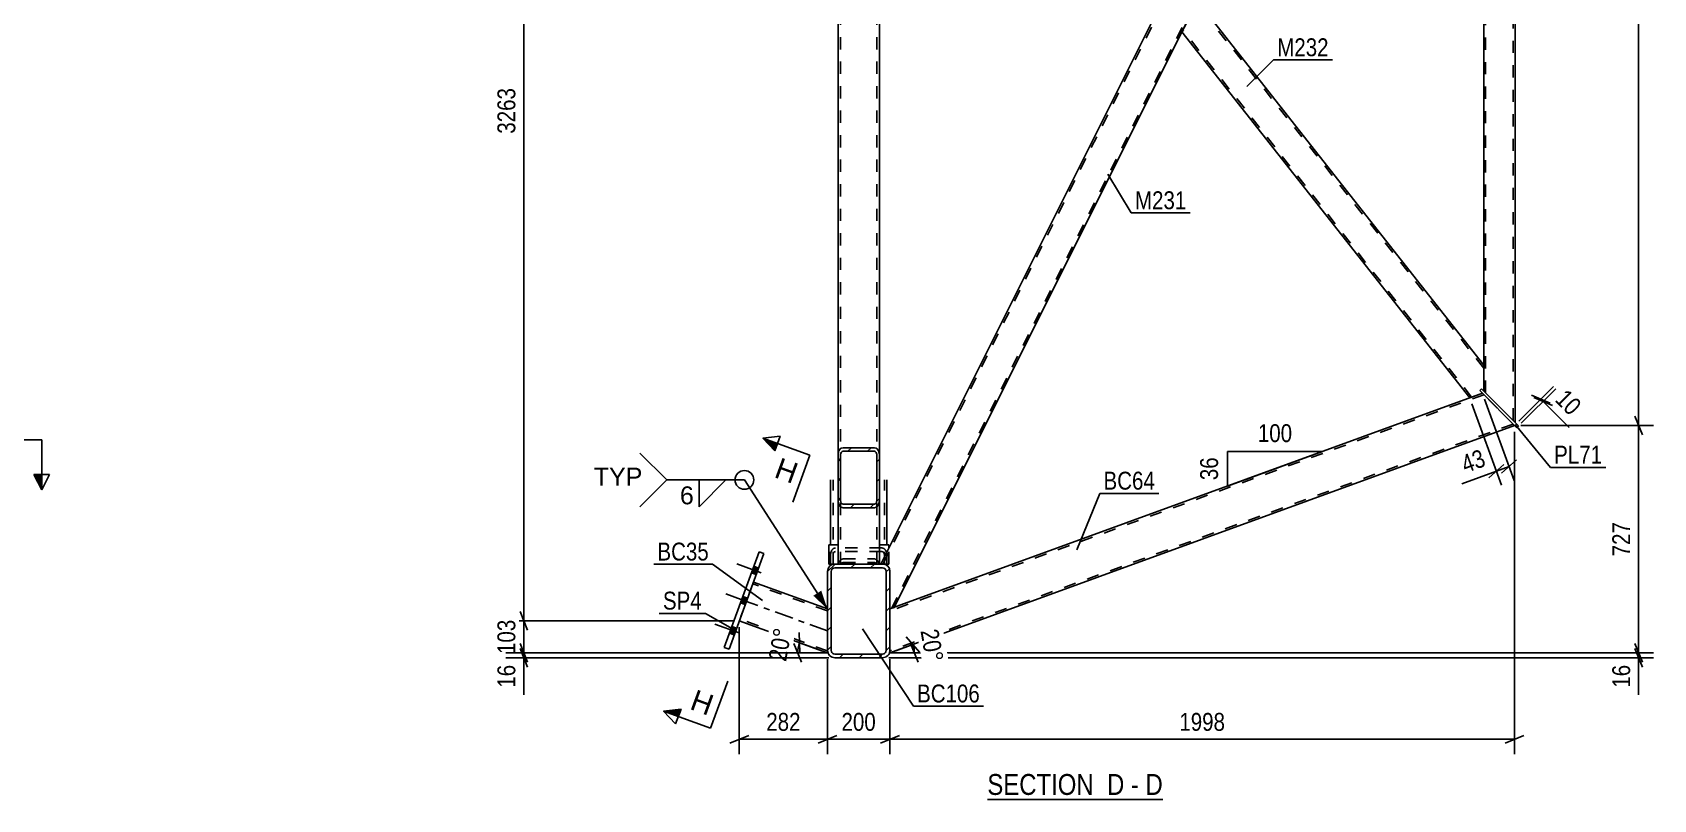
# Model space of a CAD drawing. Header units: millimetres. Extents: x -107 to 1082, y -577 to 264.
# Drawn here: x 684.7 to 944, y -46.5 to 76.2 of the extents above; entities that cross this region are included whole.
import ezdxf

# ---------------------------------------------------------------- set-up
doc = ezdxf.new("R2010")
doc.units = ezdxf.units.MM
doc.linetypes.add('DXK_LINE_DOT2', pattern=[3.9198, 1.9599, -1.9599])
doc.linetypes.add('DXK_LINE_DOT3', pattern=[5.9187, 2.979, -0.9799, 0.9799, -0.9799])
doc.styles.add('Arial', font='ARIAL.TTF', dxfattribs={"height": 0.2})
doc.styles.add('Arial Narrow', font='ARIALN.TTF', dxfattribs={"height": 0.2})

# ---------------------------------------------------------------- blocks, each defined once
blk = doc.blocks.new('Unknown-389677451-15 - 16876')
at = {"color": 6, "linetype": 'Continuous'}
blk.add_line((837.46, -46.52), (865.53, -46.52), dxfattribs=at)
at = {"color": 0, "linetype": 'Continuous'}
blk.add_wipeout([(855.56, -45.77), (855.56, -42.27), (837.46, -42.27), (837.46, -45.77)], dxfattribs=at)
at = {"color": 7, "linetype": 'Continuous', "style": 'Arial Narrow'}
blk.add_text('SECTION ', height=3.34, dxfattribs=at).set_placement((837.46, -45.77))
at = {"color": 0, "linetype": 'Continuous'}
blk.add_wipeout([(859.38, -45.77), (859.38, -42.27), (856.61, -42.27), (856.61, -45.77)], dxfattribs=at)
blk.add_wipeout([(861.71, -45.77), (861.71, -42.27), (860.43, -42.27), (860.43, -45.77)], dxfattribs=at)
at = {"color": 7, "linetype": 'Continuous', "style": 'Arial Narrow'}
blk.add_text('D', height=3.34, dxfattribs=at).set_placement((856.61, -45.77))
at = {"color": 0, "linetype": 'Continuous'}
blk.add_wipeout([(865.53, -45.77), (865.53, -42.27), (862.76, -42.27), (862.76, -45.77)], dxfattribs=at)
at = {"color": 7, "linetype": 'Continuous', "style": 'Arial Narrow'}
for s, p in [('D', (862.76, -45.77)), ('-', (860.43, -45.77))]:
    blk.add_text(s, height=3.34, dxfattribs=at).set_placement(p)
blk = doc.blocks.new('Part-389677451-16977 - 16876')
at = {"color": 2, "linetype": 'Continuous'}
for p, q in [((921.88, 186.94), (921.28, 186.08)), ((921.88, 13.81), (921.88, 186.94)), ((921.28, 186.08), (916.88, 179.8)), ((916.88, 22.98), (916.88, 172.78))]:
    blk.add_line(p, q, dxfattribs=at)
at = {"color": 7, "linetype": 'DXK_LINE_DOT2'}
for p, q in [((921.88, 186.94), (921.7, 186.69)), ((921.58, 14.11), (921.58, 186.51)), ((916.88, 179.8), (916.88, 172.78)), ((917.18, 18.53), (917.18, 180.23)), ((916.88, 18.83), (916.88, 22.98)), ((921.88, 13.81), (916.88, 18.83))]:
    blk.add_line(p, q, dxfattribs=at)
blk = doc.blocks.new('Part-389677451-16913 - 16876')
at = {"color": 2, "linetype": 'Continuous'}
for p, q in [((812.38, -5.76), (812.38, 4.6)), ((821.38, 4.6), (821.38, -5.76))]:
    blk.add_line(p, q, dxfattribs=at)
at = {"color": 7, "linetype": 'DXK_LINE_DOT2'}
for p, q in [((812.78, -8.84), (812.78, 4.6)), ((820.98, -8.84), (820.98, 4.6)), ((812.38, -8.84), (812.38, -5.76)), ((812.44, -6.98), (812.38, -7.43)), ((812.78, -7.43), (812.81, -7.2)), ((813.18, -6.26), (812.87, -6.35)), ((813.02, -6.89), (813.18, -6.84)), ((820.58, -6.26), (813.18, -6.26)), ((820.58, -6.84), (813.18, -6.84)), ((820.88, -6.35), (820.58, -6.26)), ((820.58, -6.84), (820.73, -6.89)), ((820.94, -7.2), (820.98, -7.43)), ((821.38, -7.43), (821.31, -6.98)), ((821.38, -8.84), (821.38, -5.76)), ((812.38, -8.84), (821.38, -8.84))]:
    blk.add_line(p, q, dxfattribs=at)
for centre, radius, start, end in [((813.47, -7.22), 1.06, 124.4664, 166.7051), ((813.32, -7.32), 0.532, 124.4664, 166.7051), ((820.43, -7.32), 0.532, 13.2949, 55.5336), ((820.28, -7.22), 1.06, 13.2949, 55.5336)]:
    blk.add_arc(centre, radius, start, end, dxfattribs=at)
blk = doc.blocks.new('Part-389677451-16908 - 16876')
at = {"color": 7, "linetype": 'DXK_LINE_DOT2'}
for p, q in [((820.76, -8.85), (914.74, 179.02)), ((822.14, -15.93), (916.88, 173.45)), ((865.18, 80.61), (867.65, 85.56)), ((868.6, 76.27), (871.07, 81.21)), ((820.68, -8.84), (820.44, -8.84)), ((820.63, -8.84), (820.68, -8.84)), ((821.07, -8.91), (820.68, -8.84)), ((821.07, -8.91), (821.13, -8.93)), ((821.13, -8.93), (821.07, -8.91)), ((821.13, -8.93), (821.07, -8.91)), ((821.07, -8.91), (821.13, -8.93)), ((821.78, -9.58), (821.88, -10.04)), ((821.88, -10.04), (821.78, -9.58)), ((821.88, -10.04), (821.78, -9.58)), ((821.78, -9.58), (821.88, -10.04)), ((821.88, -16.03), (821.88, -10.04)), ((821.88, -16.03), (822.55, -15.78))]:
    blk.add_line(p, q, dxfattribs=at)
at = {"color": 2, "linetype": 'Continuous'}
for p, q in [((916.88, 179.8), (914.33, 178.87)), ((916.88, 179.8), (916.88, 172.78)), ((914.33, 178.87), (867.65, 85.56)), ((916.88, 172.78), (871.07, 81.21)), ((820.44, -8.84), (865.18, 80.61)), ((822.55, -15.78), (868.6, 76.27))]:
    blk.add_line(p, q, dxfattribs=at)
at = {"color": 7, "linetype": 'DXK_LINE_DOT2'}
blk.add_arc((820.68, -10.04), 1.2, 22.5, 67.5, dxfattribs=at)
blk.add_arc((820.68, -10.04), 1.2, 22.5, 67.5, dxfattribs=at)
blk.add_arc((820.68, -10.04), 1.2, 22.5, 67.5, dxfattribs=at)
blk.add_arc((820.68, -10.04), 1.2, 22.5, 67.5, dxfattribs=at)
blk = doc.blocks.new('Part-389677451-16893 - 16876')
at = {"color": 7, "linetype": 'DXK_LINE_DOT2'}
for p, q in [((820.18, 135.66), (813.58, 135.66)), ((813.58, 118.14), (813.58, 135.66)), ((813.98, -8.84), (813.98, 135.66)), ((819.78, -8.84), (819.78, 135.66)), ((820.18, 118.14), (820.18, 135.66)), ((813.58, -8.84), (813.58, 8.61)), ((820.18, -8.84), (820.18, 8.61)), ((813.58, -8.84), (820.18, -8.84))]:
    blk.add_line(p, q, dxfattribs=at)
at = {"color": 2, "linetype": 'Continuous'}
for p, q in [((813.58, 8.61), (813.58, 118.14)), ((820.18, 8.61), (820.18, 118.14))]:
    blk.add_line(p, q, dxfattribs=at)
blk = doc.blocks.new('Part-389677451-16877 - 16876')
at = {"linetype": 'Continuous'}
h = blk.add_hatch(dxfattribs=at)
h.set_pattern_fill('', scale=0.7, style=0, pattern_type=0)
h.set_pattern_definition([(45, (813.5751, 1.3217), (-1.57154, 1.57154), [])])
h.paths.add_polyline_path([(813.58, 8.61), (813.58, 1.32), (813.64, 0.88), (813.81, 0.5), (814.07, 0.24), (814.38, 0.16), (819.38, 0.16), (819.68, 0.24), (819.94, 0.5), (820.11, 0.88), (820.18, 1.32), (820.18, 8.61), (820.11, 9.05), (819.94, 9.43), (819.68, 9.68), (819.38, 9.77), (814.38, 9.77), (814.07, 9.68), (813.81, 9.43), (813.64, 9.05)])
h.paths.add_polyline_path([(814.09, 9.02), (814.22, 9.15), (814.38, 9.19), (819.38, 9.19), (819.53, 9.15), (819.66, 9.02), (819.74, 8.83), (819.78, 8.61), (819.78, 1.32), (819.74, 1.1), (819.66, 0.91), (819.53, 0.78), (819.38, 0.74), (814.38, 0.74), (814.22, 0.78), (814.09, 0.91), (814.01, 1.1), (813.98, 1.32), (813.98, 8.61), (814.01, 8.83)])
at = {"color": 2, "linetype": 'Continuous'}
for p, q in [((813.64, 9.05), (813.58, 8.61)), ((813.58, 1.32), (813.58, 8.61)), ((813.98, 8.61), (814.01, 8.83)), ((813.98, 1.32), (813.98, 8.61)), ((814.38, 9.77), (814.07, 9.68)), ((814.22, 9.15), (814.38, 9.19)), ((814.38, 9.77), (819.38, 9.77)), ((814.38, 9.19), (819.38, 9.19)), ((819.68, 9.68), (819.38, 9.77)), ((819.38, 9.19), (819.53, 9.15)), ((819.74, 8.83), (819.78, 8.61)), ((819.78, 1.32), (819.78, 8.61)), ((820.18, 8.61), (820.11, 9.05)), ((820.18, 1.32), (820.18, 8.61)), ((813.58, -8.84), (813.58, 1.32)), ((813.58, 1.32), (813.64, 0.88)), ((814.01, 1.1), (813.98, 1.32)), ((814.07, 0.24), (814.38, 0.16)), ((814.38, 0.74), (814.22, 0.78)), ((814.38, 0.74), (819.38, 0.74)), ((814.38, 0.16), (819.38, 0.16)), ((819.53, 0.78), (819.38, 0.74)), ((819.38, 0.16), (819.68, 0.24)), ((819.78, 1.32), (819.74, 1.1)), ((820.11, 0.88), (820.18, 1.32)), ((820.18, -8.84), (820.18, 1.32))]:
    blk.add_line(p, q, dxfattribs=at)
at = {"color": 7, "linetype": 'DXK_LINE_DOT2'}
for p, q in [((813.58, 1.32), (813.58, 8.61)), ((813.98, -8.84), (813.98, 8.61)), ((819.78, -8.84), (819.78, 8.61)), ((820.18, 1.32), (820.18, 8.61)), ((813.58, -8.84), (820.18, -8.84)), ((813.62, -8.84), (813.64, -8.75)), ((814.07, -8.12), (814.38, -8.03)), ((814.09, -8.78), (814.07, -8.84)), ((814.22, -8.66), (814.09, -8.78)), ((814.38, -8.61), (814.22, -8.66)), ((814.38, -8.03), (819.38, -8.03)), ((814.38, -8.61), (819.38, -8.61)), ((819.38, -8.03), (819.68, -8.12)), ((819.53, -8.66), (819.38, -8.61)), ((819.66, -8.78), (819.53, -8.66)), ((819.68, -8.84), (819.66, -8.78)), ((820.11, -8.75), (820.13, -8.84))]:
    blk.add_line(p, q, dxfattribs=at)
at = {"color": 2, "linetype": 'Continuous'}
for centre, radius, start, end in [((814.67, 8.81), 1.06, 124.407, 166.6702), ((814.52, 8.71), 0.531, 124.407, 166.6702), ((819.23, 8.71), 0.531, 13.3298, 55.593), ((819.08, 8.81), 1.06, 13.3298, 55.593), ((814.67, 1.12), 1.06, 193.3298, 235.593), ((814.52, 1.22), 0.531, 193.3298, 235.593), ((819.23, 1.22), 0.531, 304.407, 346.6702), ((819.08, 1.12), 1.06, 304.407, 346.6702)]:
    blk.add_arc(centre, radius, start, end, dxfattribs=at)
at = {"color": 7, "linetype": 'DXK_LINE_DOT2'}
for centre, start, end in [((814.67, -8.99), 124.407, 166.6702), ((819.08, -8.99), 13.3298, 55.593)]:
    blk.add_arc(centre, 1.06, start, end, dxfattribs=at)
blk = doc.blocks.new('Part-389677451-16907 - 16876')
at = {"color": 7, "linetype": 'DXK_LINE_DOT2'}
for p, q in [((800.04, -11.72), (797.78, -17.92)), ((811.88, -16.35), (799.93, -12)), ((811.88, -22.73), (797.88, -17.64)), ((811.88, -16.08), (811.88, -16.03)), ((811.88, -22.66), (811.88, -16.03))]:
    blk.add_line(p, q, dxfattribs=at)
at = {"color": 2, "linetype": 'Continuous'}
for p, q in [((811.88, -16.03), (800.04, -11.72)), ((797.78, -17.92), (811.88, -23.05)), ((811.88, -22.66), (811.88, -22.64)), ((811.88, -23.05), (811.88, -22.66))]:
    blk.add_line(p, q, dxfattribs=at)
at = {"color": 7, "linetype": 'DXK_LINE_DOT3'}
blk.add_line((811.88, -19.54), (798.91, -14.82), dxfattribs=at)
blk = doc.blocks.new('Part-389677451-16974 - 16876')
at = {"color": 2, "linetype": 'Continuous'}
for p in [(820.18, -5.76), (821.68, -6.36)]:
    blk.add_line(p, (821.68, -5.76), dxfattribs=at)
at = {"color": 7, "linetype": 'DXK_LINE_DOT2'}
for p, q in [((820.18, -8.84), (820.18, -5.76)), ((820.18, -5.76), (821.68, -5.76)), ((821.68, -8.84), (821.68, -6.36)), ((821.68, -8.84), (820.18, -8.84)), ((820.18, -8.84), (820.18, -8.84)), ((820.18, -8.84), (821.68, -8.84)), ((821.68, -8.84), (821.68, -8.84))]:
    blk.add_line(p, q, dxfattribs=at)
blk = doc.blocks.new('Part-389677451-16910 - 16876')
at = {"color": 2, "linetype": 'Continuous'}
for p, q in [((868.89, 76.86), (871.07, 81.21)), ((916.88, 22.98), (871.07, 81.21)), ((868.6, 76.27), (868.89, 76.86)), ((914.64, 17.74), (868.6, 76.27)), ((916.88, 18.83), (916.88, 22.98))]:
    blk.add_line(p, q, dxfattribs=at)
at = {"color": 7, "linetype": 'DXK_LINE_DOT2'}
for p, q in [((916.88, 22.5), (870.92, 80.91)), ((868.62, 76.31), (868.89, 76.86)), ((914.94, 17.84), (868.75, 76.56)), ((916.67, 18.47), (914.64, 17.74)), ((916.52, 19.19), (916.24, 18.91)), ((916.67, 18.47), (916.24, 18.91)), ((916.88, 18.83), (916.52, 19.19))]:
    blk.add_line(p, q, dxfattribs=at)
blk = doc.blocks.new('Part-389677451-16937 - 16876')
at = {"color": 2, "linetype": 'Continuous'}
for p, q in [((795.38, -22.18), (800.94, -6.91)), ((801.69, -7.18), (796.13, -22.45)), ((801.69, -7.18), (800.94, -6.91)), ((796.13, -22.45), (795.38, -22.18))]:
    blk.add_line(p, q, dxfattribs=at)
blk = doc.blocks.new('Part-389677451-16963 - 16876')
at = {"color": 2, "linetype": 'Continuous'}
for p, q in [((916.52, 19.19), (916.24, 18.91)), ((922.15, 12.96), (916.24, 18.91)), ((922.43, 13.25), (916.52, 19.19)), ((922.15, 12.96), (922.43, 13.25))]:
    blk.add_line(p, q, dxfattribs=at)
blk = doc.blocks.new('Part-389677451-16975 - 16876')
at = {"color": 2, "linetype": 'Continuous'}
for p, q in [((812.08, -8.84), (812.08, -5.76)), ((812.08, -5.76), (813.58, -5.76)), ((812.08, -8.84), (812.08, -8.84)), ((812.08, -8.84), (813.08, -8.84))]:
    blk.add_line(p, q, dxfattribs=at)
at = {"color": 7, "linetype": 'DXK_LINE_DOT2'}
for p, q in [((812.08, -5.76), (813.58, -5.76)), ((813.58, -8.84), (813.58, -5.76)), ((812.08, -8.84), (813.58, -8.84)), ((812.08, -8.84), (812.08, -8.84)), ((813.08, -8.84), (813.58, -8.84)), ((813.58, -8.84), (813.58, -8.84))]:
    blk.add_line(p, q, dxfattribs=at)
blk = doc.blocks.new('Part-389677451-16978 - 16876')
at = {"color": 2, "linetype": 'Continuous'}
for p, q in [((916.67, 18.47), (821.88, -16.03)), ((821.88, -23.05), (921.8, 13.32)), ((821.88, -23), (821.88, -22.64)), ((821.88, -23), (821.88, -23.05))]:
    blk.add_line(p, q, dxfattribs=at)
at = {"color": 7, "linetype": 'DXK_LINE_DOT2'}
for p, q in [((916.9, 18.24), (821.88, -16.35)), ((921.8, 13.32), (916.67, 18.47)), ((921.57, 13.55), (821.88, -22.73)), ((821.88, -16.08), (821.88, -16.03)), ((821.88, -16.03), (821.88, -22.64))]:
    blk.add_line(p, q, dxfattribs=at)
blk = doc.blocks.new('Part-389677451-16980 - 16876')
at = {"linetype": 'Continuous'}
h = blk.add_hatch(dxfattribs=at)
h.set_pattern_fill('', scale=0.7, style=0, pattern_type=0)
h.set_pattern_definition([(45, (811.8751, -22.6359), (-1.57154, 1.57154), [])])
h.paths.add_polyline_path([(811.88, -10.04), (811.88, -22.64), (811.97, -23.1), (812.23, -23.48), (812.62, -23.74), (813.08, -23.84), (820.68, -23.84), (821.13, -23.74), (821.52, -23.48), (821.78, -23.1), (821.88, -22.64), (821.88, -10.04), (821.78, -9.58), (821.52, -9.19), (821.13, -8.93), (820.68, -8.84), (813.08, -8.84), (812.62, -8.93), (812.23, -9.19), (811.97, -9.58)])
h.paths.add_polyline_path([(812.65, -9.61), (812.85, -9.48), (813.08, -9.44), (820.68, -9.44), (820.9, -9.48), (821.1, -9.61), (821.23, -9.81), (821.28, -10.04), (821.28, -22.64), (821.23, -22.87), (821.1, -23.06), (820.9, -23.19), (820.68, -23.24), (813.08, -23.24), (812.85, -23.19), (812.65, -23.06), (812.52, -22.87), (812.48, -22.64), (812.48, -10.04), (812.52, -9.81)])
at = {"color": 2, "linetype": 'Continuous'}
for p, q in [((811.97, -9.58), (811.88, -10.04)), ((811.88, -22.64), (811.88, -10.04)), ((812.48, -10.04), (812.52, -9.81)), ((812.48, -22.64), (812.48, -10.04)), ((813.08, -8.84), (812.62, -8.93)), ((812.85, -9.48), (813.08, -9.44)), ((813.08, -8.84), (820.68, -8.84)), ((813.08, -9.44), (820.68, -9.44)), ((821.13, -8.93), (820.68, -8.84)), ((820.68, -9.44), (820.9, -9.48)), ((821.23, -9.81), (821.28, -10.04)), ((821.28, -22.64), (821.28, -10.04)), ((821.88, -10.04), (821.78, -9.58)), ((821.88, -22.64), (821.88, -10.04)), ((811.88, -22.64), (811.97, -23.1)), ((812.52, -22.87), (812.48, -22.64)), ((813.08, -23.24), (812.85, -23.19)), ((813.08, -23.24), (820.68, -23.24)), ((820.9, -23.19), (820.68, -23.24)), ((821.28, -22.64), (821.23, -22.87)), ((821.78, -23.1), (821.88, -22.64)), ((812.62, -23.74), (813.08, -23.84)), ((813.08, -23.84), (820.68, -23.84)), ((820.68, -23.84), (821.13, -23.74))]:
    blk.add_line(p, q, dxfattribs=at)
for centre, radius, start, end in [((813.08, -10.04), 1.2, 112.5, 157.5), ((813.08, -10.04), 0.6, 112.5, 157.5), ((820.68, -10.04), 0.6, 22.5, 67.5), ((820.68, -10.04), 1.2, 22.5, 67.5), ((813.08, -22.64), 1.2, 202.5, 247.5), ((813.08, -22.64), 0.6, 202.5, 247.5), ((820.68, -22.64), 0.6, 292.5, 337.5), ((820.68, -22.64), 1.2, 292.5, 337.5)]:
    blk.add_arc(centre, radius, start, end, dxfattribs=at)
blk = doc.blocks.new('Bolt-389677451-17045 - 16876')
at = {"linetype": 'Continuous'}
for points in [[(800.47, -10.52), (800.85, -9.49), (800.1, -9.21), (799.72, -10.25)], [(800.47, -10.52), (800.85, -9.49), (800.1, -9.21), (799.72, -10.25)], [(800.47, -10.52), (800.85, -9.49), (800.1, -9.21), (799.72, -10.25)], [(798.72, -15.34), (799.1, -14.3), (798.34, -14.03), (797.97, -15.06)], [(798.72, -15.34), (799.1, -14.3), (798.34, -14.03), (797.97, -15.06)], [(796.97, -20.15), (797.34, -19.12), (796.59, -18.85), (796.22, -19.88)], [(796.97, -20.15), (797.34, -19.12), (796.59, -18.85), (796.22, -19.88)], [(796.97, -20.15), (797.34, -19.12), (796.59, -18.85), (796.22, -19.88)]]:
    blk.add_hatch(color=1, dxfattribs=at).paths.add_polyline_path(points)
at = {"color": 1, "linetype": 'Continuous'}
for p, q in [((801.27, -10.23), (797.37, -8.81)), ((801.27, -10.23), (797.37, -8.81)), ((801.27, -10.23), (797.37, -8.81)), ((800.47, -10.52), (799.72, -10.25)), ((800.47, -10.52), (799.72, -10.25)), ((800.47, -10.52), (799.72, -10.25)), ((800.85, -9.49), (800.1, -9.21)), ((800.85, -9.49), (800.1, -9.21)), ((800.85, -9.49), (800.1, -9.21)), ((799.52, -15.04), (795.62, -13.62)), ((799.52, -15.04), (795.62, -13.62)), ((798.72, -15.34), (797.97, -15.06)), ((798.72, -15.34), (797.97, -15.06)), ((799.1, -14.3), (798.34, -14.03)), ((799.1, -14.3), (798.34, -14.03)), ((797.77, -19.86), (793.87, -18.44)), ((797.77, -19.86), (793.87, -18.44)), ((797.77, -19.86), (793.87, -18.44)), ((796.97, -20.15), (796.22, -19.88)), ((796.97, -20.15), (796.22, -19.88)), ((796.97, -20.15), (796.22, -19.88)), ((797.34, -19.12), (796.59, -18.85)), ((797.34, -19.12), (796.59, -18.85)), ((797.34, -19.12), (796.59, -18.85))]:
    blk.add_line(p, q, dxfattribs=at)
blk = doc.blocks.new('AngleDimension-389677451-22269 - 16876')
at = {"color": 7, "linetype": 'Continuous'}
for p, q in [((807.35, -19.81), (807.45, -23.04)), ((807.71, -24.55), (806.51, -21.55)), ((807.11, -23.05), (811.88, -23.05)), ((810.94, -22.71), (807.4, -21.42)), ((807.4, -21.42), (811.88, -23.05))]:
    blk.add_line(p, q, dxfattribs=at)
blk.add_arc((811.88, -23.05), 4.76, 160, 180, dxfattribs=at)
at = {"color": 0}
blk.add_wipeout([(806.86, -18.89), (802.72, -18.16), (801.6, -24.52), (805.74, -25.25)], dxfattribs=at)
at = {"color": 3, "style": 'Arial Narrow'}
blk.add_text('20°', height=2.863, rotation=80.0021, dxfattribs=at).set_placement((805.25, -24.55))
blk = doc.blocks.new('StraightDimension-389677451-38416 - 16876')
at = {"color": 7, "linetype": 'Continuous'}
for p, q in [((914.98, 16.8), (919.72, 3.77)), ((917.01, 17.53), (921.75, 4.51)), ((922.13, 7.84), (919.73, 5.69)), ((917.7, 4.95), (920.11, 7.1)), ((918.9, 6.03), (920.93, 6.76))]:
    blk.add_line(p, q, dxfattribs=at)
at = {"color": 0}
blk.add_wipeout([(918.15, 6.55), (916.72, 10.5), (912.15, 8.84), (913.59, 4.89)], dxfattribs=at)
at = {"color": 7, "linetype": 'Continuous'}
blk.add_line((918.9, 6.03), (913.35, 4.01), dxfattribs=at)
blk.add_line((918.9, 6.03), (913.35, 4.01), dxfattribs=at)
at = {"color": 3, "style": 'Arial Narrow'}
blk.add_text('43', height=2.863, rotation=20.002, dxfattribs=at).set_placement((913.95, 5.66))
blk = doc.blocks.new('StraightDimension-389677451-21827 - 16876')
at = {"color": 7, "linetype": 'Continuous'}
for p, q in [((922.88, 186.94), (944.05, 186.94)), ((942.25, 185.44), (941.05, 188.44)), ((941.65, 13.32), (941.65, 186.94)), ((922.8, 13.32), (944.05, 13.32)), ((941.05, 14.82), (942.25, 11.82))]:
    blk.add_line(p, q, dxfattribs=at)
at = {"color": 0}
blk.add_wipeout([(940.9, 104.39), (936.7, 104.39), (936.7, 95.87), (940.9, 95.87)], dxfattribs=at)
at = {"color": 3, "style": 'Arial Narrow'}
blk.add_text('3472', height=2.863, rotation=90.0002, dxfattribs=at).set_placement((940.3, 96.47))
blk = doc.blocks.new('StraightDimension-389677451-21828 - 16876')
at = {"color": 7, "linetype": 'Continuous'}
for p, q in [((922.8, 13.32), (944.05, 13.32)), ((942.25, 11.82), (941.05, 14.82)), ((941.65, -23.05), (941.65, 13.32)), ((822.88, -23.05), (944.05, -23.05)), ((941.05, -21.55), (942.25, -24.55))]:
    blk.add_line(p, q, dxfattribs=at)
at = {"color": 0}
blk.add_wipeout([(940.9, -1.52), (936.7, -1.52), (936.7, -8.21), (940.9, -8.21)], dxfattribs=at)
at = {"color": 3, "style": 'Arial Narrow'}
blk.add_text('727', height=2.863, rotation=90.0002, dxfattribs=at).set_placement((940.3, -7.61))
blk = doc.blocks.new('StraightDimension-389677451-21829 - 16876')
at = {"color": 7, "linetype": 'Continuous'}
for p, q in [((822.88, -23.05), (944.05, -23.05)), ((941.05, -21.55), (942.25, -24.55)), ((942.25, -25.34), (941.05, -22.34)), ((941.65, -23.84), (941.65, -23.05)), ((821.68, -23.84), (944.05, -23.84))]:
    blk.add_line(p, q, dxfattribs=at)
at = {"color": 0}
blk.add_wipeout([(940.9, -24.36), (936.7, -24.36), (936.7, -29.22), (940.9, -29.22)], dxfattribs=at)
at = {"color": 7, "linetype": 'Continuous'}
blk.add_line((941.65, -23.84), (941.65, -29.74), dxfattribs=at)
blk.add_line((941.65, -23.84), (941.65, -29.74), dxfattribs=at)
at = {"color": 3, "style": 'Arial Narrow'}
blk.add_text('16', height=2.863, rotation=90.0002, dxfattribs=at).set_placement((940.3, -28.62))
blk = doc.blocks.new('StraightDimension-389677451-22139 - 16876')
at = {"color": 7, "linetype": 'Continuous'}
for p, q in [((921.8, 12.32), (921.8, -39.27)), ((821.88, -24.05), (821.88, -39.27)), ((823.38, -36.27), (820.38, -37.47)), ((920.3, -37.47), (923.3, -36.27)), ((821.88, -36.87), (921.8, -36.87))]:
    blk.add_line(p, q, dxfattribs=at)
at = {"color": 0}
blk.add_wipeout([(876.09, -36.12), (876.09, -31.92), (867.58, -31.92), (867.58, -36.12)], dxfattribs=at)
at = {"color": 3, "style": 'Arial Narrow'}
blk.add_text('1998', height=2.863, dxfattribs=at).set_placement((868.18, -35.52))
blk = doc.blocks.new('StraightDimension-389677451-22140 - 16876')
at = {"color": 7, "linetype": 'Continuous'}
for p, q in [((811.88, -24.05), (811.88, -39.27)), ((821.88, -24.05), (821.88, -39.27)), ((810.38, -37.47), (813.38, -36.27)), ((823.38, -36.27), (820.38, -37.47)), ((811.88, -36.87), (821.88, -36.87))]:
    blk.add_line(p, q, dxfattribs=at)
at = {"color": 0}
blk.add_wipeout([(820.22, -36.12), (820.22, -31.92), (813.53, -31.92), (813.53, -36.12)], dxfattribs=at)
at = {"color": 3, "style": 'Arial Narrow'}
blk.add_text('200', height=2.863, dxfattribs=at).set_placement((814.13, -35.52))
blk = doc.blocks.new('StraightDimension-389677451-22141 - 16876')
at = {"color": 7, "linetype": 'Continuous'}
for p, q in [((797.78, -18.92), (797.78, -39.27)), ((811.88, -24.05), (811.88, -39.27)), ((799.28, -36.27), (796.28, -37.47)), ((810.38, -37.47), (813.38, -36.27)), ((797.78, -36.87), (811.88, -36.87))]:
    blk.add_line(p, q, dxfattribs=at)
at = {"color": 0}
blk.add_wipeout([(808.17, -36.12), (808.17, -31.92), (801.49, -31.92), (801.49, -36.12)], dxfattribs=at)
at = {"color": 3, "style": 'Arial Narrow'}
blk.add_text('282', height=2.863, dxfattribs=at).set_placement((802.09, -35.52))
blk = doc.blocks.new('StraightDimension-389677451-22167 - 16876')
at = {"color": 7, "linetype": 'Continuous'}
for p, q in [((922.51, 14.02), (928.04, 19.53)), ((922.86, 13.67), (928.39, 19.18)), ((924.54, 18.16), (927.5, 16.88)), ((927.86, 16.53), (924.89, 17.81)), ((926.02, 17.52), (926.37, 17.17))]:
    blk.add_line(p, q, dxfattribs=at)
at = {"color": 0}
blk.add_wipeout([(930.7, 13.88), (933.68, 16.84), (930.25, 20.28), (927.28, 17.32)], dxfattribs=at)
at = {"color": 7, "linetype": 'Continuous'}
blk.add_line((926.37, 17.17), (930.54, 12.98), dxfattribs=at)
blk.add_line((926.37, 17.17), (930.54, 12.98), dxfattribs=at)
at = {"color": 3, "style": 'Arial Narrow'}
blk.add_text('10', height=2.863, rotation=-45.1433, dxfattribs=at).set_placement((928.12, 17.32))
blk = doc.blocks.new('AngleDimension-389677451-22285 - 16876')
at = {"color": 7, "linetype": 'Continuous'}
for p, q in [((824.48, -20.51), (826.63, -22.92)), ((825.55, -21.71), (821.88, -23.05)), ((825.79, -23.05), (821.88, -23.05)), ((822.81, -22.71), (825.55, -21.71)), ((826.39, -24.55), (825.19, -21.55))]:
    blk.add_line(p, q, dxfattribs=at)
blk.add_arc((821.88, -23.05), 3.91, 0, 20, dxfattribs=at)
at = {"color": 0}
blk.add_wipeout([(827.18, -25.4), (831.31, -24.67), (830.19, -18.31), (826.06, -19.03)], dxfattribs=at)
at = {"color": 3, "style": 'Arial Narrow'}
blk.add_text('20°', height=2.863, rotation=-80.0021, dxfattribs=at).set_placement((826.75, -19.52))
blk = doc.blocks.new('StraightDimension-389677451-32866 - 16876')
at = {"color": 7, "linetype": 'Continuous'}
for p, q in [((763.89, 143.72), (762.69, 146.72)), ((810.88, 145.22), (760.44, 145.22)), ((763.29, -17.92), (763.29, 145.22)), ((796.78, -17.92), (760.44, -17.92)), ((762.69, -16.42), (763.89, -19.42))]:
    blk.add_line(p, q, dxfattribs=at)
at = {"color": 0}
blk.add_wipeout([(762.54, 67.91), (758.34, 67.91), (758.34, 59.39), (762.54, 59.39)], dxfattribs=at)
at = {"color": 3, "style": 'Arial Narrow'}
blk.add_text('3263', height=2.863, rotation=90.0002, dxfattribs=at).set_placement((761.94, 59.99))
blk = doc.blocks.new('StraightDimension-389677451-32867 - 16876')
at = {"color": 7, "linetype": 'Continuous'}
for p, q in [((796.78, -17.92), (760.44, -17.92)), ((762.69, -16.42), (763.89, -19.42)), ((763.29, -23.05), (763.29, -17.92)), ((810.88, -23.05), (760.44, -23.05)), ((763.89, -24.55), (762.69, -21.55))]:
    blk.add_line(p, q, dxfattribs=at)
at = {"color": 0}
blk.add_wipeout([(762.54, -17.14), (758.34, -17.14), (758.34, -23.83), (762.54, -23.83)], dxfattribs=at)
at = {"color": 3, "style": 'Arial Narrow'}
blk.add_text('103', height=2.863, rotation=90.0002, dxfattribs=at).set_placement((761.94, -23.23))
blk = doc.blocks.new('StraightDimension-389677451-32868 - 16876')
at = {"color": 7, "linetype": 'Continuous'}
for p, q in [((810.88, -23.05), (760.44, -23.05)), ((762.69, -21.55), (763.89, -24.55)), ((763.89, -25.34), (762.69, -22.34)), ((763.29, -23.84), (763.29, -23.05)), ((812.08, -23.84), (760.44, -23.84))]:
    blk.add_line(p, q, dxfattribs=at)
at = {"color": 0}
blk.add_wipeout([(762.54, -24.36), (758.34, -24.36), (758.34, -29.22), (762.54, -29.22)], dxfattribs=at)
at = {"color": 7, "linetype": 'Continuous'}
blk.add_line((763.29, -23.84), (763.29, -29.74), dxfattribs=at)
blk.add_line((763.29, -23.84), (763.29, -29.74), dxfattribs=at)
at = {"color": 3, "style": 'Arial Narrow'}
blk.add_text('16', height=2.863, rotation=90.0002, dxfattribs=at).set_placement((761.94, -28.62))
blk = doc.blocks.new('AngleDimension-389677451-38418 - 16876')
at = {"color": 7, "linetype": 'Continuous'}
for p, q in [((875.87, 9.16), (875.87, 3.62)), ((891.09, 9.16), (875.87, 3.62)), ((891.09, 9.16), (875.87, 9.16)), ((882.61, 6.08), (875.87, 3.62))]:
    blk.add_line(p, q, dxfattribs=at)
at = {"color": 0}
for points in [[(886.82, 10.06), (886.82, 14.26), (880.14, 14.26), (880.14, 10.06)], [(874.97, 8.82), (870.77, 8.82), (870.77, 3.97), (874.97, 3.97)]]:
    blk.add_wipeout(points, dxfattribs=at)
at = {"color": 3, "style": 'Arial Narrow'}
blk.add_text('100', height=2.863, dxfattribs=at).set_placement((880.74, 10.66))
blk.add_text('36', height=2.863, rotation=90.0002, dxfattribs=at).set_placement((874.37, 4.57))
blk = doc.blocks.new('SectionMark-389677451-3782 - 2462')
at = {"linetype": 'Continuous'}
blk.add_hatch(color=6, dxfattribs=at).paths.add_polyline_path([(684.92, 5.5), (686.17, 5.5), (686.17, 3)])
at = {"color": 6, "linetype": 'Continuous'}
for p, q in [((686.17, 11), (678.17, 11)), ((686.17, 11), (686.17, 3)), ((684.92, 5.5), (687.42, 5.5)), ((686.17, 3), (684.92, 5.5)), ((687.42, 5.5), (686.17, 3))]:
    blk.add_line(p, q, dxfattribs=at)
blk = doc.blocks.new('Mark-389677451-21804 - 16876')
at = {"color": 0}
blk.add_wipeout([(836.27, -30.98), (836.27, -27.98), (826.22, -27.98), (826.22, -30.98)], dxfattribs=at)
blk.add_wipeout([(836.27, -30.98), (836.27, -27.98), (826.22, -27.98), (826.22, -30.98)], dxfattribs=at)
at = {"color": 30, "linetype": 'Continuous'}
for p, q in [((817.51, -19.22), (825.62, -31.58)), ((825.62, -31.58), (836.87, -31.58))]:
    blk.add_line(p, q, dxfattribs=at)
at = {"color": 3, "style": 'Arial Narrow'}
blk.add_text('BC106', height=2.863, dxfattribs=at).set_placement((826.22, -30.98))
blk = doc.blocks.new('Mark-389677451-21777 - 16876')
at = {"color": 0}
blk.add_wipeout([(792.9, -8.28), (792.9, -5.28), (784.68, -5.28), (784.68, -8.28)], dxfattribs=at)
blk.add_wipeout([(792.9, -8.28), (792.9, -5.28), (784.68, -5.28), (784.68, -8.28)], dxfattribs=at)
at = {"color": 30, "linetype": 'Continuous'}
for p in [(784.08, -8.88), (801.47, -14.69)]:
    blk.add_line(p, (793.5, -8.88), dxfattribs=at)
at = {"color": 3, "style": 'Arial Narrow'}
blk.add_text('BC35', height=2.863, dxfattribs=at).set_placement((784.68, -8.28))
blk = doc.blocks.new('Mark-389677451-22000 - 16876')
at = {"color": 0}
blk.add_wipeout([(935.81, 7.22), (935.81, 10.22), (928.14, 10.22), (928.14, 7.22)], dxfattribs=at)
blk.add_wipeout([(935.81, 7.22), (935.81, 10.22), (928.14, 10.22), (928.14, 7.22)], dxfattribs=at)
at = {"color": 30, "linetype": 'Continuous'}
for p, q in [((921.91, 13.49), (927.54, 6.62)), ((927.54, 6.62), (936.41, 6.62))]:
    blk.add_line(p, q, dxfattribs=at)
at = {"color": 3, "style": 'Arial Narrow'}
blk.add_text('PL71', height=2.863, dxfattribs=at).set_placement((928.14, 7.22))
blk = doc.blocks.new('Mark-389677451-21780 - 16876')
at = {"color": 0}
blk.add_wipeout([(869.31, 47.91), (869.31, 50.91), (861.08, 50.91), (861.08, 47.91)], dxfattribs=at)
blk.add_wipeout([(869.31, 47.91), (869.31, 50.91), (861.08, 50.91), (861.08, 47.91)], dxfattribs=at)
at = {"color": 30, "linetype": 'Continuous'}
for p, q in [((856.76, 53.52), (860.48, 47.31)), ((860.48, 47.31), (869.91, 47.31))]:
    blk.add_line(p, q, dxfattribs=at)
at = {"color": 3, "style": 'Arial Narrow'}
blk.add_text('M231', height=2.863, dxfattribs=at).set_placement((861.08, 47.91))
blk = doc.blocks.new('Mark-389677451-21783 - 16876')
at = {"color": 0}
blk.add_wipeout([(892.07, 72.38), (892.07, 75.38), (883.84, 75.38), (883.84, 72.38)], dxfattribs=at)
blk.add_wipeout([(892.07, 72.38), (892.07, 75.38), (883.84, 75.38), (883.84, 72.38)], dxfattribs=at)
at = {"color": 30, "linetype": 'Continuous'}
for p, q in [((879, 67.54), (883.24, 71.78)), ((883.24, 71.78), (892.67, 71.78))]:
    blk.add_line(p, q, dxfattribs=at)
at = {"color": 3, "style": 'Arial Narrow'}
blk.add_text('M232', height=2.863, dxfattribs=at).set_placement((883.84, 72.38))
blk = doc.blocks.new('Mark-389677451-21792 - 16876')
at = {"color": 0}
blk.add_wipeout([(791.77, -16.13), (791.77, -13.13), (785.56, -13.13), (785.56, -16.13)], dxfattribs=at)
blk.add_wipeout([(791.77, -16.13), (791.77, -13.13), (785.56, -13.13), (785.56, -16.13)], dxfattribs=at)
at = {"color": 30, "linetype": 'Continuous'}
for p in [(784.96, -16.73), (796.7, -19.23)]:
    blk.add_line(p, (792.37, -16.73), dxfattribs=at)
at = {"color": 3, "style": 'Arial Narrow'}
blk.add_text('SP4', height=2.863, dxfattribs=at).set_placement((785.56, -16.13))
blk = doc.blocks.new('Mark-389677451-21798 - 16876')
at = {"color": 0}
blk.add_wipeout([(864.27, 3.06), (864.27, 6.06), (856.05, 6.06), (856.05, 3.06)], dxfattribs=at)
blk.add_wipeout([(864.27, 3.06), (864.27, 6.06), (856.05, 6.06), (856.05, 3.06)], dxfattribs=at)
at = {"color": 30, "linetype": 'Continuous'}
for p, q in [((851.76, -6.59), (855.45, 2.46)), ((855.45, 2.46), (864.87, 2.46))]:
    blk.add_line(p, q, dxfattribs=at)
at = {"color": 3, "style": 'Arial Narrow'}
blk.add_text('BC64', height=2.863, dxfattribs=at).set_placement((856.05, 3.06))
blk = doc.blocks.new('SectionMark-389677451-23556 - 16876')
at = {"color": 6, "linetype": 'Continuous'}
for p, q in [((801.56, 11.28), (804.34, 11.6)), ((787.59, -34.41), (785.67, -32.39))]:
    blk.add_line(p, q, dxfattribs=at)
at = {"color": 0, "linetype": 'Continuous'}
for points in [[(806.34, 3.95), (807.54, 7.24), (804.37, 8.4), (803.18, 5.11)], [(792.84, -33.14), (794.04, -29.85), (790.88, -28.69), (789.68, -31.98)]]:
    blk.add_wipeout(points, dxfattribs=at)
at = {"linetype": 'Continuous'}
for points in [[(803.91, 10.43), (803.48, 9.25), (801.56, 11.28)], [(788.45, -32.07), (788.02, -33.24), (785.67, -32.39)]]:
    blk.add_hatch(color=6, dxfattribs=at).paths.add_polyline_path(points)
at = {"color": 6, "linetype": 'Continuous'}
for p, q in [((809.08, 8.55), (801.56, 11.28)), ((801.56, 11.28), (803.48, 9.25)), ((803.48, 9.25), (804.34, 11.6)), ((809.08, 8.55), (806.34, 1.03)), ((793.19, -35.12), (795.92, -27.6)), ((785.67, -32.39), (788.45, -32.07)), ((793.19, -35.12), (785.67, -32.39)), ((788.45, -32.07), (787.59, -34.41))]:
    blk.add_line(p, q, dxfattribs=at)
at = {"color": 3, "linetype": 'Continuous', "style": 'Arial'}
for p in [(803.18, 5.11), (789.68, -31.98)]:
    blk.add_text('H', height=3.34, rotation=-20.002, dxfattribs=at).set_placement(p)
blk = doc.blocks.new('WeldMark-389677451-38825 - 16876')
at = {"linetype": 'Continuous'}
blk.add_hatch(color=30, dxfattribs=at).paths.add_polyline_path([(810.88, -13.1), (811.88, -16.03), (809.62, -13.91)])
at = {"color": 3, "linetype": 'Continuous'}
for q in [(781.88, 8.89), (781.88, 0.32)]:
    blk.add_line((786.17, 4.61), q, dxfattribs=at)
at = {"color": 30, "linetype": 'Continuous'}
blk.add_line((811.88, -16.03), (798.59, 4.61), dxfattribs=at)
at = {"color": 3, "linetype": 'Continuous'}
for start, end in [(90, 270), (270, 90)]:
    blk.add_arc((798.59, 4.61), 1.5, start, end, dxfattribs=at)
at = {"color": 0}
blk.add_wipeout([(790.69, 0.51), (790.69, 3.91), (788.07, 3.91), (788.07, 0.51)], dxfattribs=at)
at = {"color": 30, "linetype": 'Continuous'}
blk.add_line((786.17, 4.61), (798.59, 4.61), dxfattribs=at)
at = {"color": 3, "linetype": 'Continuous'}
for p, q in [((791.35, 4.61), (795.64, 4.61)), ((795.64, 4.61), (791.35, 0.32)), ((791.35, 0.32), (791.35, 4.61))]:
    blk.add_line(p, q, dxfattribs=at)
at = {"color": 3, "style": 'Arial'}
blk.add_text('6', height=2.87, dxfattribs=at).set_placement((788.27, 0.71))
at = {"color": 0, "linetype": 'Continuous'}
blk.add_wipeout([(782.27, 3.71), (782.27, 6.71), (774.49, 6.71), (774.49, 3.71)], dxfattribs=at)
blk.add_wipeout([(782.27, 3.71), (782.27, 6.71), (774.49, 6.71), (774.49, 3.71)], dxfattribs=at)
at = {"color": 3, "linetype": 'Continuous', "style": 'Arial'}
blk.add_text('TYP', height=2.865, dxfattribs=at).set_placement((774.49, 3.71))

msp = doc.modelspace()

# ---------------------------------------------------------------- block references
for name in ['Part-389677451-16977 - 16876', 'Part-389677451-16908 - 16876', 'Part-389677451-16893 - 16876', 'Part-389677451-16910 - 16876', 'Part-389677451-16978 - 16876', 'Part-389677451-16963 - 16876', 'SectionMark-389677451-3782 - 2462', 'Part-389677451-16877 - 16876', 'Part-389677451-16913 - 16876', 'Part-389677451-16937 - 16876', 'Part-389677451-16975 - 16876', 'Part-389677451-16974 - 16876', 'Bolt-389677451-17045 - 16876', 'Part-389677451-16980 - 16876', 'Part-389677451-16907 - 16876', 'Unknown-389677451-15 - 16876']:
    msp.add_blockref(name, (0, 0))

# ---------------------------------------------------------------- next in the draw order: block references
for name in ['Mark-389677451-21783 - 16876', 'Mark-389677451-21780 - 16876', 'StraightDimension-389677451-38416 - 16876', 'AngleDimension-389677451-22269 - 16876']:
    msp.add_blockref(name, (0, 0))

# ---------------------------------------------------------------- next in the draw order: block references
msp.add_blockref('StraightDimension-389677451-21827 - 16876', (0, 0))

# ---------------------------------------------------------------- next in the draw order: block references
msp.add_blockref('StraightDimension-389677451-21828 - 16876', (0, 0))

# ---------------------------------------------------------------- next in the draw order: block references
msp.add_blockref('StraightDimension-389677451-21829 - 16876', (0, 0))

# ---------------------------------------------------------------- next in the draw order: block references
msp.add_blockref('StraightDimension-389677451-22139 - 16876', (0, 0))

# ---------------------------------------------------------------- next in the draw order: block references
for name in ['StraightDimension-389677451-22167 - 16876', 'AngleDimension-389677451-38418 - 16876', 'Mark-389677451-21798 - 16876', 'StraightDimension-389677451-22140 - 16876']:
    msp.add_blockref(name, (0, 0))

# ---------------------------------------------------------------- next in the draw order: block references
for name in ['Mark-389677451-22000 - 16876', 'StraightDimension-389677451-22141 - 16876', 'AngleDimension-389677451-22285 - 16876']:
    msp.add_blockref(name, (0, 0))

# ---------------------------------------------------------------- next in the draw order: block references
for name in ['StraightDimension-389677451-32866 - 16876', 'Mark-389677451-21804 - 16876']:
    msp.add_blockref(name, (0, 0))

# ---------------------------------------------------------------- next in the draw order: block references
for name in ['Mark-389677451-21777 - 16876', 'StraightDimension-389677451-32867 - 16876']:
    msp.add_blockref(name, (0, 0))

# ---------------------------------------------------------------- next in the draw order: block references
for name in ['Mark-389677451-21792 - 16876', 'StraightDimension-389677451-32868 - 16876']:
    msp.add_blockref(name, (0, 0))

# ---------------------------------------------------------------- next in the draw order: block references
msp.add_blockref('SectionMark-389677451-23556 - 16876', (0, 0))

# ---------------------------------------------------------------- next in the draw order: block references
msp.add_blockref('WeldMark-389677451-38825 - 16876', (0, 0))

doc.saveas('drawing.dxf')
